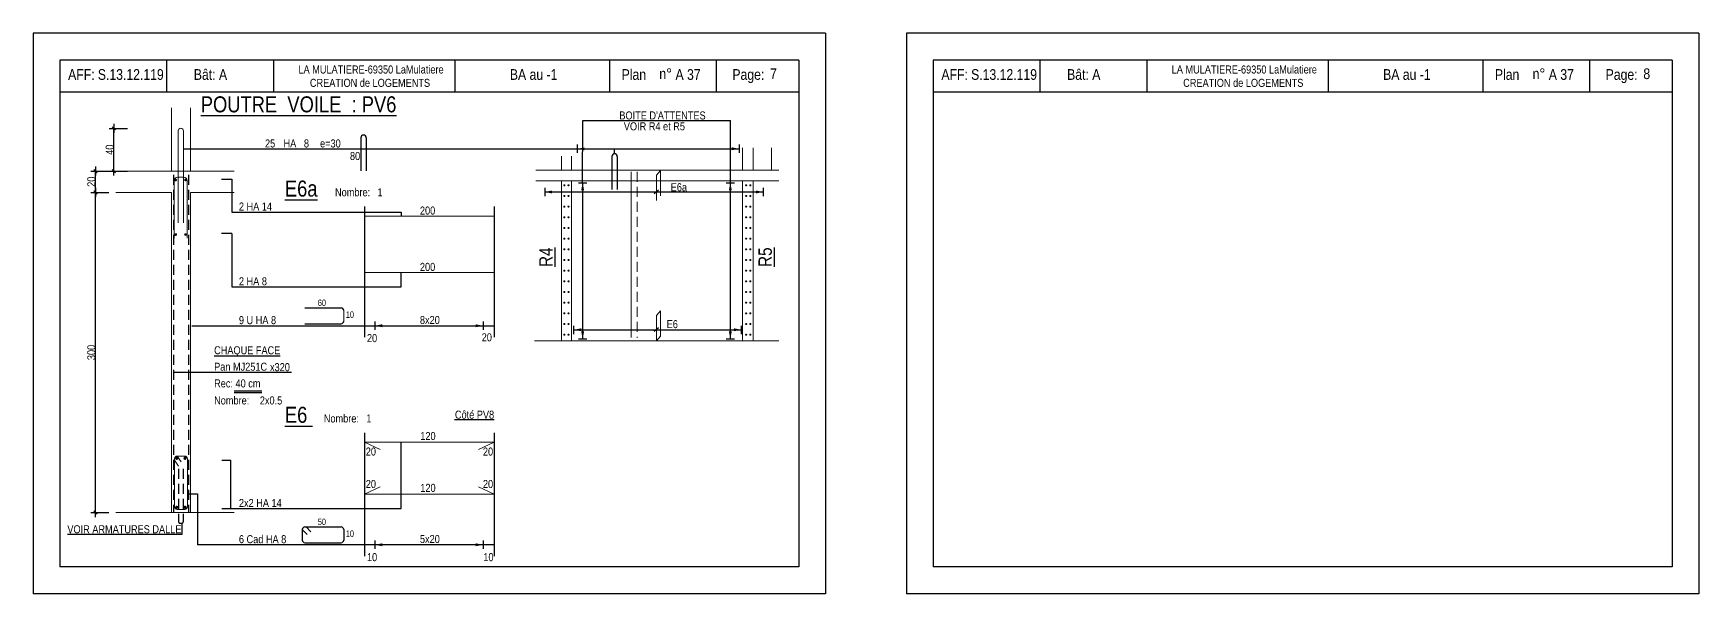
# Model space of a CAD drawing. Header units: metres. Extents: x -9927 to 45032, y -190416 to 12166.
# Drawn here: x 9282 to 12404, y -165593 to -164543 of the extents above; entities that cross this region are included whole.
import ezdxf
from ezdxf.enums import TextEntityAlignment as Align

# ---------------------------------------------------------------- set-up
doc = ezdxf.new("R2010")
doc.units = ezdxf.units.M
doc.header["$PDMODE"] = 65
doc.linetypes.add('CACHE2', pattern=[0.1875, 0.125, -0.0625])
for name, color, linetype in [('01_cote_gen', 4, 'Continuous'), ('01_fenetres', 171, 'Continuous'), ('01_linteaux', 3, 'Continuous'), ('01_murs_coup', 5, 'Continuous'), ('01_sem', 42, 'Continuous'), ('01_texte', 230, 'Continuous'), ('AA_COTES', 2, 'Continuous')]:
    doc.layers.add(name, color=color, linetype=linetype)
doc.styles.add('STYLE2', font='ARIALN.TTF')
doc.dimstyles.new('JB25', dxfattribs={"dimscale": 0.1, "dimtxt": 150, "dimasz": 17, "dimexe": 0.1, "dimexo": 0.1, "dimgap": 0.09, "dimtad": 1, "dimdec": 1, "dimlfac": 0.5, "dimdsep": 46, "dimtxsty": 'STYLE2', "dimblk1": 'BOND_G', "dimblk2": 'BOND_D', "dimsah": 1, "dimcen": 1.5, "dimdle": 0.01, "dimse1": 1, "dimse2": 1, "dimclrd": 4, "dimclre": 2, "dimclrt": 5, "dimadec": 0, "dimazin": 0, "dimtfac": 2.333333, "dimtdec": 1, "dimtix": 1, "dimtmove": 2, "dimatfit": 3, "dimldrblk": 'BOND_G', "dimfxl": 1, "dimtolj": 1, "dimtzin": 0, "dimarcsym": 0})

# ---------------------------------------------------------------- blocks, each defined once
blk = doc.blocks.new('BOND_G')
at = {"layer": 'AA_COTES', "color": 0}
for p, q in [((5, 0), (-5, 0)), ((1.8, 1.8), (-1.8, -1.8)), ((0, -5), (0, 15))]:
    blk.add_line(p, q, dxfattribs=at)
blk = doc.blocks.new('BOND_D')
at = {"layer": 'AA_COTES', "color": 0}
for p, q in [((5, 0), (-5, 0)), ((-1.8, -1.8), (1.8, 1.8)), ((0, 5), (0, -15))]:
    blk.add_line(p, q, dxfattribs=at)
blk = doc.blocks.new('*D1635')
at = {"layer": '01_cote_gen', "color": 4, "lineweight": -2, "ltscale": 0.5, "transparency": 16777216}
blk.add_line((9398.2, -165439.3), (9398.2, -164842.7), dxfattribs=at)
at = {"layer": 'DEFPOINTS', "color": 0, "lineweight": 0, "ltscale": 0.5, "transparency": 16777216}
for p in [(9398.2, -164841), (9436.8, -164841), (9462.2, -165441)]:
    blk.add_point(p, dxfattribs=at)
at = {"layer": '01_cote_gen', "color": 4, "lineweight": -2, "ltscale": 0.5, "transparency": 16777216, "xscale": 1.7, "yscale": 1.7, "zscale": 1.7}
for name, p, rotation in [('BOND_D', (9398.2, -164841), 90), ('BOND_G', (9398.2, -165441), 270)]:
    blk.add_blockref(name, p, dxfattribs=dict(at, rotation=rotation))
at = {"layer": '01_cote_gen', "color": 5, "lineweight": 0, "ltscale": 0.5, "transparency": 16777216, "insert": (9390.6, -165141), "char_height": 15, "attachment_point": 5, "rotation": 90, "style": 'STYLE2'}
blk.add_mtext('\\A1;300', dxfattribs=at)
blk = doc.blocks.new('*D1636')
at = {"layer": '01_cote_gen', "color": 4, "lineweight": -2, "ltscale": 0.5, "transparency": 16777216}
blk.add_line((9398.2, -164839.3), (9398.2, -164802.7), dxfattribs=at)
at = {"layer": 'DEFPOINTS', "color": 0, "lineweight": 0, "ltscale": 0.5, "transparency": 16777216}
for p in [(9398.2, -164801), (9436.8, -164801), (9436.8, -164841)]:
    blk.add_point(p, dxfattribs=at)
at = {"layer": '01_cote_gen', "color": 4, "lineweight": -2, "ltscale": 0.5, "transparency": 16777216, "xscale": 1.7, "yscale": 1.7, "zscale": 1.7}
for name, p, rotation in [('BOND_D', (9398.2, -164801), 90), ('BOND_G', (9398.2, -164841), 270)]:
    blk.add_blockref(name, p, dxfattribs=dict(at, rotation=rotation))
at = {"layer": '01_cote_gen', "color": 5, "lineweight": 0, "ltscale": 0.5, "transparency": 16777216, "insert": (9390.6, -164821), "char_height": 15, "attachment_point": 5, "rotation": 90, "style": 'STYLE2'}
blk.add_mtext('\\A1;20', dxfattribs=at)
blk = doc.blocks.new('*D1637')
at = {"layer": '01_cote_gen', "color": 4, "lineweight": -2, "ltscale": 0.5, "transparency": 16777216}
blk.add_line((9432.7, -164799.3), (9432.7, -164722.7), dxfattribs=at)
at = {"layer": 'DEFPOINTS', "color": 0, "lineweight": 0, "ltscale": 0.5, "transparency": 16777216}
for p in [(9432.7, -164721), (9558.3, -164721), (9501.2, -164801)]:
    blk.add_point(p, dxfattribs=at)
at = {"layer": '01_cote_gen', "color": 4, "lineweight": -2, "ltscale": 0.5, "transparency": 16777216, "xscale": 1.7, "yscale": 1.7, "zscale": 1.7}
for name, p, rotation in [('BOND_D', (9432.7, -164721), 90), ('BOND_G', (9432.7, -164801), 270)]:
    blk.add_blockref(name, p, dxfattribs=dict(at, rotation=rotation))
at = {"layer": '01_cote_gen', "color": 5, "lineweight": 0, "ltscale": 0.5, "transparency": 16777216, "insert": (9425, -164761), "char_height": 15, "attachment_point": 5, "rotation": 90, "style": 'STYLE2'}
blk.add_mtext('\\A1;40', dxfattribs=at)

msp = doc.modelspace()

# ---------------------------------------------------------------- linework, layer by layer
at = {"layer": '01_cote_gen', "color": 5, "linetype": 'Continuous', "lineweight": 0}
msp.add_line((10402.6, -164802.38), (10402.6, -165112.76), dxfattribs=at)
at = {"layer": '01_cote_gen', "color": 5, "linetype": 'CACHE2', "lineweight": 0, "ltscale": 150}
msp.add_line((10413.75, -164802.38), (10413.75, -165113.24), dxfattribs=at)
at = {"layer": '01_cote_gen', "color": 2, "lineweight": 0, "ltscale": 0.5}
msp.add_line((9863.7, -165062.41), (9863.7, -165082.02), dxfattribs=at)
at = {"layer": '01_fenetres', "ltscale": 30}
for p, q in [((9331.8, -164592.94), (9331.8, -165542.94)), ((9331.8, -164592.94), (9331.8, -165542.94)), ((9331.8, -164592.94), (9331.8, -165542.94)), ((10716.8, -164592.94), (9331.8, -164592.94)), ((9531.8, -164592.94), (9531.8, -164652.94)), ((9732.19, -164592.94), (9732.19, -164652.94)), ((10072.36, -164592.94), (10072.36, -164652.94)), ((10362.66, -164652.94), (10362.66, -164592.94)), ((10562.66, -164652.94), (10562.66, -164592.94)), ((10716.8, -164592.94), (10716.8, -165542.94)), ((10968.96, -164592.94), (10968.96, -165542.94)), ((10968.96, -164592.94), (10968.96, -165542.94)), ((10968.96, -164592.94), (10968.96, -165542.94)), ((12353.96, -164592.94), (10968.96, -164592.94)), ((11168.96, -164592.94), (11168.96, -164652.94)), ((11369.35, -164592.94), (11369.35, -164652.94)), ((11709.53, -164592.94), (11709.53, -164652.94)), ((11999.83, -164652.94), (11999.83, -164592.94)), ((12199.83, -164652.94), (12199.83, -164592.94)), ((12353.96, -164592.94), (12353.96, -165542.94)), ((10716.8, -164652.94), (9331.8, -164652.94)), ((12353.96, -164652.94), (10968.96, -164652.94)), ((10716.8, -165542.94), (9331.8, -165542.94)), ((12353.96, -165542.94), (10968.96, -165542.94))]:
    msp.add_line(p, q, dxfattribs=at)
at = {"layer": '01_linteaux', "linetype": 'Continuous'}
for p, q in [((9895.91, -164738.61), (9895.91, -164800.78)), ((9905.91, -164738.61), (9905.91, -164800.78)), ((10366.67, -164773.65), (10366.67, -164835.82)), ((10376.67, -164773.65), (10376.67, -164835.82)), ((9791.11, -165057.41), (9858.7, -165057.41)), ((9791.11, -165087.02), (9858.7, -165087.02)), ((9786.11, -165472.87), (9786.11, -165492.48)), ((9786.11, -165472.87), (9795.12, -165481.86)), ((9791.11, -165467.87), (9858.7, -165467.87)), ((9793.3, -165467.87), (9802.31, -165476.86)), ((9863.7, -165472.87), (9863.7, -165492.48)), ((9791.11, -165497.48), (9858.7, -165497.48))]:
    msp.add_line(p, q, dxfattribs=at)
for centre, start, end in [((9900.91, -164738.61), 0, 180), ((10371.67, -164773.65), 0, 180), ((9858.7, -165062.41), 0, 90), ((9858.7, -165082.02), 270, 0), ((9791.11, -165472.87), 90, 180), ((9858.7, -165472.87), 0, 90), ((9791.11, -165492.48), 180, 270), ((9858.7, -165492.48), 270, 0)]:
    msp.add_arc(centre, 5, start, end, dxfattribs=at)
at = {"layer": '01_murs_coup', "linetype": 'Continuous', "lineweight": 5}
for p, q in [((9540.66, -164682.29), (9540.66, -164800.97)), ((9576.66, -164682.29), (9576.66, -164800.97)), ((9436.76, -164800.97), (9540.66, -164800.97)), ((9540.66, -164800.97), (9658.57, -164800.97)), ((9436.76, -164840.97), (9540.66, -164840.97)), ((9540.66, -164840.97), (9540.66, -165440.97)), ((9576.66, -164840.97), (9576.66, -165440.97)), ((9576.66, -164840.97), (9658.57, -164840.97)), ((9436.76, -165440.97), (9576.66, -165440.97)), ((9576.66, -165440.97), (9658.57, -165440.97))]:
    msp.add_line(p, q, dxfattribs=at)
at = {"layer": '01_sem', "color": 2, "lineweight": 0, "ltscale": 7}
for p, q in [((9553.31, -164725.97), (9553.31, -164898.03)), ((9563.31, -164725.97), (9563.31, -164898.03)), ((10272.17, -164773.22), (10272.17, -164799.31)), ((10290.63, -164773.22), (10290.63, -164799.31)), ((10611.32, -164757.75), (10611.32, -164799.31)), ((10631.32, -164757.75), (10631.32, -164799.31)), ((10665.82, -164757.75), (10665.82, -164799.31)), ((9545.94, -164818.58), (9545.94, -164926.97)), ((9563.94, -164812.58), (9551.94, -164812.58)), ((9569.94, -164818.58), (9569.94, -164926.97)), ((10223.96, -164799.31), (10679.3, -164799.31)), ((10450.03, -164808.91), (10457.31, -164800.2)), ((10450.03, -164855.95), (10450.03, -164808.91)), ((10457.31, -164847.25), (10457.31, -164800.2)), ((10223.96, -164819.31), (10679.3, -164819.31)), ((10272.17, -164819.31), (10272.17, -165119.31)), ((10290.63, -164819.31), (10290.63, -165119.31)), ((10611.32, -164819.31), (10611.32, -165119.31)), ((10631.32, -164819.31), (10631.32, -165119.31)), ((9902.54, -164885.34), (10146.02, -164885.34)), ((9902.54, -164990.93), (10146.02, -164990.93)), ((10450.03, -165071.82), (10457.31, -165063.11)), ((10457.31, -165110.15), (10457.31, -165063.11)), ((10450.03, -165118.86), (10450.03, -165071.82)), ((10221.29, -165119.31), (10679.3, -165119.31)), ((10450.03, -165118.86), (10457.31, -165110.15)), ((9902.54, -165309.21), (10146.02, -165309.21)), ((9902.54, -165309.21), (9931.86, -165322.55)), ((10146.02, -165309.21), (10116.69, -165322.55)), ((9546.66, -165339.97), (9546.66, -165429.97)), ((9546.66, -165342.75), (9554.01, -165353.95)), ((9551.66, -165334.97), (9565.66, -165334.97)), ((9551.66, -165334.97), (9559.01, -165346.17)), ((9570.66, -165339.97), (9570.66, -165429.97)), ((9902.54, -165406.38), (9931.86, -165393.04)), ((9902.54, -165406.38), (10146.02, -165406.38)), ((10146.02, -165406.38), (10116.69, -165393.04)), ((9551.66, -165434.97), (9565.66, -165434.97))]:
    msp.add_line(p, q, dxfattribs=at)
at = {"layer": '01_sem', "color": 2, "lineweight": 0, "ltscale": 7, "flags": 128}
for points, const_width in [([(9548.77, -164816.46, -1), (9548.77, -164818.96, -1)], 2.5), ([(9567.11, -164816.46, 1), (9567.11, -164818.96, 1)], 2.5), ([(10276.49, -164827.68, 1), (10278.49, -164827.68, 1)], 2), ([(10276.49, -164847.68, 1), (10278.49, -164847.68, 1)], 2), ([(10284.2, -164827.68, 1), (10286.2, -164827.68, 1)], 2), ([(10284.2, -164847.68, 1), (10286.2, -164847.68, 1)], 2), ([(10617.17, -164827.68, 1), (10619.17, -164827.68, 1)], 2), ([(10617.17, -164847.68, 1), (10619.17, -164847.68, 1)], 2), ([(10624.89, -164827.68, 1), (10626.89, -164827.68, 1)], 2), ([(10624.89, -164847.68, 1), (10626.89, -164847.68, 1)], 2), ([(10276.49, -164867.68, 1), (10278.49, -164867.68, 1)], 2), ([(10284.2, -164867.68, 1), (10286.2, -164867.68, 1)], 2), ([(10617.17, -164867.68, 1), (10619.17, -164867.68, 1)], 2), ([(10624.89, -164867.68, 1), (10626.89, -164867.68, 1)], 2), ([(10276.49, -164887.68, 1), (10278.49, -164887.68, 1)], 2), ([(10276.49, -164907.68, 1), (10278.49, -164907.68, 1)], 2), ([(10284.2, -164887.68, 1), (10286.2, -164887.68, 1)], 2), ([(10284.2, -164907.68, 1), (10286.2, -164907.68, 1)], 2), ([(10617.17, -164887.68, 1), (10619.17, -164887.68, 1)], 2), ([(10617.17, -164907.68, 1), (10619.17, -164907.68, 1)], 2), ([(10624.89, -164887.68, 1), (10626.89, -164887.68, 1)], 2), ([(10624.89, -164907.68, 1), (10626.89, -164907.68, 1)], 2), ([(9548.77, -164918.73, -1), (9548.77, -164921.23, -1)], 2.5), ([(9567.11, -164918.73, 1), (9567.11, -164921.23, 1)], 2.5), ([(10276.49, -164927.68, 1), (10278.49, -164927.68, 1)], 2), ([(10284.2, -164927.68, 1), (10286.2, -164927.68, 1)], 2), ([(10617.17, -164927.68, 1), (10619.17, -164927.68, 1)], 2), ([(10624.89, -164927.68, 1), (10626.89, -164927.68, 1)], 2), ([(10276.49, -164947.68, 1), (10278.49, -164947.68, 1)], 2), ([(10276.49, -164967.68, 1), (10278.49, -164967.68, 1)], 2), ([(10284.2, -164947.68, 1), (10286.2, -164947.68, 1)], 2), ([(10284.2, -164967.68, 1), (10286.2, -164967.68, 1)], 2), ([(10617.17, -164947.68, 1), (10619.17, -164947.68, 1)], 2), ([(10617.17, -164967.68, 1), (10619.17, -164967.68, 1)], 2), ([(10624.89, -164947.68, 1), (10626.89, -164947.68, 1)], 2), ([(10624.89, -164967.68, 1), (10626.89, -164967.68, 1)], 2), ([(10276.49, -164987.68, 1), (10278.49, -164987.68, 1)], 2), ([(10276.49, -165007.68, 1), (10278.49, -165007.68, 1)], 2), ([(10284.2, -164987.68, 1), (10286.2, -164987.68, 1)], 2), ([(10284.2, -165007.68, 1), (10286.2, -165007.68, 1)], 2), ([(10617.17, -164987.68, 1), (10619.17, -164987.68, 1)], 2), ([(10617.17, -165007.68, 1), (10619.17, -165007.68, 1)], 2), ([(10624.89, -164987.68, 1), (10626.89, -164987.68, 1)], 2), ([(10624.89, -165007.68, 1), (10626.89, -165007.68, 1)], 2), ([(10276.49, -165027.68, 1), (10278.49, -165027.68, 1)], 2), ([(10284.2, -165027.68, 1), (10286.2, -165027.68, 1)], 2), ([(10617.17, -165027.68, 1), (10619.17, -165027.68, 1)], 2), ([(10624.89, -165027.68, 1), (10626.89, -165027.68, 1)], 2), ([(10276.49, -165047.68, 1), (10278.49, -165047.68, 1)], 2), ([(10276.49, -165067.68, 1), (10278.49, -165067.68, 1)], 2), ([(10284.2, -165047.68, 1), (10286.2, -165047.68, 1)], 2), ([(10284.2, -165067.68, 1), (10286.2, -165067.68, 1)], 2), ([(10617.17, -165047.68, 1), (10619.17, -165047.68, 1)], 2), ([(10617.17, -165067.68, 1), (10619.17, -165067.68, 1)], 2), ([(10624.89, -165047.68, 1), (10626.89, -165047.68, 1)], 2), ([(10624.89, -165067.68, 1), (10626.89, -165067.68, 1)], 2), ([(10276.49, -165087.68, 1), (10278.49, -165087.68, 1)], 2), ([(10284.2, -165087.68, 1), (10286.2, -165087.68, 1)], 2), ([(10617.17, -165087.68, 1), (10619.17, -165087.68, 1)], 2), ([(10624.89, -165087.68, 1), (10626.89, -165087.68, 1)], 2), ([(10276.49, -165107.68, 1), (10278.49, -165107.68, 1)], 2), ([(10284.2, -165107.68, 1), (10286.2, -165107.68, 1)], 2), ([(10617.17, -165107.68, 1), (10619.17, -165107.68, 1)], 2), ([(10624.89, -165107.68, 1), (10626.89, -165107.68, 1)], 2), ([(9549.18, -165339.28, 1), (9552.18, -165339.28, 1)], 3), ([(9564.81, -165339.28, 1), (9567.81, -165339.28, 1)], 3), ([(9549.18, -165431.13, 1), (9552.18, -165431.13, 1)], 3), ([(9564.81, -165431.13, 1), (9567.81, -165431.13, 1)], 3)]:
    msp.add_lwpolyline(points, format="xyb", close=True, dxfattribs=dict(at, const_width=const_width))
at = {"layer": '01_sem', "color": 2, "lineweight": 0, "ltscale": 7}
for centre, radius, start, end in [((9558.31, -164725.97), 5, 0, 180), ((9551.94, -164818.58), 6, 90, 180), ((9563.94, -164818.58), 6, 0, 90), ((9551.66, -165339.97), 5, 90, 180), ((9565.66, -165339.97), 5, 0, 90), ((9551.66, -165429.97), 5, 180, 270), ((9565.66, -165429.97), 5, 270, 0)]:
    msp.add_arc(centre, radius, start, end, dxfattribs=at)
at = {"layer": '01_texte', "ltscale": 30}
for p, q in [((9281.8, -164542.94), (9281.8, -165592.94)), ((10766.8, -164542.94), (9281.8, -164542.94)), ((10766.8, -164542.94), (10766.8, -165592.94)), ((10918.96, -164542.94), (10918.96, -165592.94)), ((12403.96, -164542.94), (10918.96, -164542.94)), ((12403.96, -164542.94), (12403.96, -165592.94)), ((10311.49, -164823.22), (10311.73, -164706.32)), ((10311.73, -164706.32), (10588.56, -164706.32)), ((10588.56, -164823.22), (10588.56, -164706.32)), ((10301.24, -164751.4), (10301.24, -164767.04)), ((10301.24, -164751.4), (10301.24, -164767.04)), ((10604.79, -164751.16), (10604.79, -164766.79)), ((9563.31, -164759.22), (10604.79, -164759.22)), ((10371.67, -164768.65), (10371.67, -164759.22)), ((9634.45, -164816.17), (9653.91, -164816.17)), ((9653.91, -164816.17), (9653.91, -164877.9)), ((10240.51, -164832.16), (10240.51, -164847.8)), ((10240.51, -164840.22), (10650.22, -164840.22)), ((10303.67, -164823.22), (10319.31, -164823.22)), ((10311.73, -165115.45), (10311.73, -164823.22)), ((10454.17, -164836.91), (10445.89, -164843.53)), ((10580.5, -164823.22), (10596.14, -164823.22)), ((10588.56, -165115.45), (10588.56, -164823.22)), ((10650.22, -164832.16), (10650.22, -164847.8)), ((9653.91, -164877.9), (9971.55, -164877.9)), ((9902.54, -164867.4), (9902.54, -165112.03)), ((9971.55, -164877.9), (9971.55, -164885.34)), ((10146.02, -164867.4), (10146.02, -165112.03)), ((9653.91, -164918.1), (9634.45, -164918.1)), ((9653.91, -164918.1), (9653.91, -165018.03)), ((9971.55, -165018.03), (9971.55, -164990.93)), ((9653.91, -165018.03), (9971.55, -165018.03)), ((9578.71, -165090.88), (10146.02, -165090.88)), ((9922.25, -165082.82), (9922.25, -165098.46)), ((10124.93, -165082.82), (10124.93, -165098.46)), ((10295.32, -165106.47), (10295.32, -165090.83)), ((10295.32, -165098.41), (10609.32, -165098.41)), ((10454.17, -165095.1), (10445.89, -165101.72)), ((10609.32, -165106.47), (10609.32, -165090.83)), ((10303.67, -165115.45), (10319.31, -165115.45)), ((10580.5, -165115.45), (10596.14, -165115.45)), ((9902.54, -165291.27), (9902.54, -165522.48)), ((9971.55, -165433.48), (9971.55, -165309.21)), ((10146.02, -165291.27), (10146.02, -165522.48)), ((9635.13, -165342.62), (9652.21, -165342.62)), ((9652.21, -165433.48), (9652.21, -165342.62)), ((9570.66, -165405.94), (9589.83, -165405.94)), ((9589.83, -165405.94), (9589.83, -165501.34)), ((9635.13, -165433.48), (9971.55, -165433.48)), ((9559.95, -165461.03), (9559.95, -165482.25)), ((9559.95, -165482.25), (9346.16, -165482.25)), ((10146.02, -165501.34), (9589.83, -165501.34)), ((9922.25, -165493.28), (9922.25, -165508.92)), ((10124.93, -165493.28), (10124.93, -165508.92)), ((10766.8, -165592.94), (9281.8, -165592.94)), ((12403.96, -165592.94), (10918.96, -165592.94))]:
    msp.add_line(p, q, dxfattribs=at)
at = {"layer": '01_texte'}
for p, q in [((10383.86, -164706.32), (10568.4, -164706.32)), ((9765.56, -165178.25), (9544.66, -165178.25)), ((9710.13, -165213.45), (9658.38, -165213.45)), ((9710.13, -165216.76), (9658.38, -165216.76)), ((10071.15, -165266.87), (10145.98, -165266.87))]:
    msp.add_line(p, q, dxfattribs=at)
at = {"layer": '01_texte', "linetype": 'CACHE2', "ltscale": 150}
for p, q in [((9544.66, -164807.84), (9544.66, -165440.97)), ((9572.66, -164807.84), (9572.66, -165440.97)), ((9554.12, -165359.19), (9554.12, -165458.03)), ((9562.95, -165359.19), (9562.95, -165458.03)), ((9557.12, -165461.03), (9559.95, -165461.03))]:
    msp.add_line(p, q, dxfattribs=at)
for centre, start, end in [((9557.12, -165458.03), 180, 270), ((9559.95, -165458.03), 270, 0)]:
    msp.add_arc(centre, 3, start, end, dxfattribs=at)
at = {"layer": '01_texte', "ltscale": 30}
for points in [[(10604.79, -164759.22), (10590.97, -164756.46), (10590.97, -164759.22)], [(10301.24, -164759.46), (10315.06, -164756.7), (10315.06, -164759.46)], [(10301.24, -164759.46), (10315.06, -164756.7), (10315.06, -164759.46)], [(10301.24, -164759.46), (10315.06, -164762.21), (10315.06, -164759.46)], [(10301.24, -164759.46), (10315.06, -164762.21), (10315.06, -164759.46)], [(10604.79, -164759.22), (10590.97, -164761.97), (10590.97, -164759.22)], [(10240.51, -164840.22), (10254.05, -164837.46), (10254.05, -164840.22)], [(10240.51, -164840.22), (10254.05, -164842.97), (10254.05, -164840.22)], [(10311.73, -164823.22), (10308.97, -164837.05), (10311.73, -164837.05)], [(10311.73, -164823.22), (10314.48, -164837.05), (10311.73, -164837.05)], [(10588.56, -164823.22), (10585.8, -164837.05), (10588.56, -164837.05)], [(10588.56, -164823.22), (10591.31, -164837.05), (10588.56, -164837.05)], [(10650.22, -164840.22), (10636.39, -164837.46), (10636.39, -164840.22)], [(10650.22, -164840.22), (10636.39, -164842.97), (10636.39, -164840.22)], [(9922.25, -165090.88), (9936.07, -165088.13), (9936.07, -165090.88)], [(9922.25, -165090.88), (9936.07, -165093.64), (9936.07, -165090.88)], [(10124.93, -165090.88), (10111.1, -165088.13), (10111.1, -165090.88)], [(10124.93, -165090.88), (10111.1, -165093.64), (10111.1, -165090.88)], [(10295.32, -165098.41), (10309.14, -165095.65), (10309.14, -165098.41)], [(10295.32, -165098.41), (10309.14, -165101.16), (10309.14, -165098.41)], [(10609.32, -165098.41), (10595.5, -165095.65), (10595.5, -165098.41)], [(10609.32, -165098.41), (10595.5, -165101.16), (10595.5, -165098.41)], [(10311.73, -165115.45), (10308.97, -165101.63), (10311.73, -165101.63)], [(10311.73, -165115.45), (10314.48, -165101.63), (10311.73, -165101.63)], [(10588.56, -165115.45), (10585.8, -165101.63), (10588.56, -165101.63)], [(10588.56, -165115.45), (10591.31, -165101.63), (10588.56, -165101.63)], [(9922.25, -165501.34), (9936.07, -165498.58), (9936.07, -165501.34)], [(9922.25, -165501.34), (9936.07, -165504.09), (9936.07, -165501.34)], [(10124.93, -165501.34), (10111.1, -165498.58), (10111.1, -165501.34)], [(10124.93, -165501.34), (10111.1, -165504.09), (10111.1, -165501.34)]]:
    msp.add_solid(points, dxfattribs=at)

# ---------------------------------------------------------------- texts
at = {"layer": '01_texte', "style": 'STYLE2'}
for s, height, p in [('AFF:', 20, (9347.09, -164630.1)), ('S.13.12.119', 20, (9402.76, -164630.1)), ('Bât: A', 20, (9582.73, -164630.1)), ('LA MULATIERE-69350 LaMulatiere', 15, (9778.89, -164618.23)), ('CREATION de LOGEMENTS', 15, (9800.37, -164643.23)), ('BA au -1', 20, (10175.19, -164630.1)), ('Plan', 20, (10384.71, -164630.1)), ('n%%D', 20, (10455.39, -164628.65)), ('A 37', 20, (10485.74, -164630.1)), ('Page:', 20, (10592.38, -164630.1)), ('7', 20, (10663.06, -164628.65)), ('AFF:', 20, (10984.25, -164630.1)), ('S.13.12.119', 20, (11039.92, -164630.1)), ('Bât: A', 20, (11219.9, -164630.1)), ('LA MULATIERE-69350 LaMulatiere', 15, (11416.05, -164618.23)), ('CREATION de LOGEMENTS', 15, (11437.53, -164643.23)), ('BA au -1', 20, (11812.35, -164630.1)), ('Plan', 20, (12021.87, -164630.1)), ('n%%D', 20, (12092.56, -164628.65)), ('A 37', 20, (12122.9, -164630.1)), ('Page:', 20, (12229.54, -164630.1)), ('8', 20, (12300.23, -164628.65)), ('HA', 15, (9750.93, -164756.76)), ('8', 15, (9789.1, -164756.76)), ('80', 15, (9875.46, -164780.27)), ('%%UE6a', 30, (9753.47, -164848.89)), ('Nombre:', 15, (9847.44, -164848.26)), ('1', 15, (9927.06, -164848.26)), ('E6a', 15, (10476.78, -164838.86)), ('2 HA 14', 15, (9667.26, -164874.95)), ('200', 15, (10006.63, -164882.55)), ('200', 15, (10006.63, -164988.14)), ('2 HA 8', 15, (9667.26, -165015.07)), ('60', 12, (9815.17, -165053.86)), ('10', 12, (9867.68, -165076.07)), ('9 U HA 8', 15, (9667.26, -165087.93)), ('8x20', 15, (10006.63, -165087.59)), ('E6', 15, (10469.2, -165095.42)), ('%%UCHAQUE FACE', 15, (9620.8, -165144.37)), ('20', 15, (9907.31, -165121.53)), ('20', 15, (10122.45, -165120.05)), ('Pan MJ251C', 15, (9620.8, -165175.15)), ('x320', 15, (9725.54, -165175.95)), ('Rec: 40 cm', 15, (9620.8, -165206.43)), ('Nombre:', 15, (9620.8, -165238.34)), (' 2x0.5', 15, (9701.65, -165238.34)), ('%%UE6 ', 30, (9753.47, -165272.76)), ('Nombre:', 15, (9826.43, -165272.12)), ('1', 15, (9906.06, -165272.12)), ('120', 15, (10007.37, -165305.01)), ('20', 15, (9905.11, -165334.12)), ('20', 15, (10124.7, -165334.12)), ('20', 15, (9905.11, -165394.95)), ('20', 15, (10124.7, -165394.95)), ('120', 15, (10007.37, -165402.18)), ('2x2 HA 14', 15, (9667.26, -165430.52)), ('VOIR ARMATURES DALLE', 15, (9345.63, -165479.74)), ('50', 12, (9815.17, -165464.32)), ('10', 12, (9867.68, -165486.53)), ('6 Cad HA 8', 15, (9667.26, -165498.38)), ('5x20', 15, (10006.63, -165498.04)), ('10', 15, (9907.31, -165531.99)), ('10', 15, (10125.5, -165531.99))]:
    msp.add_text(s, height=height, dxfattribs=at).set_placement(p)
msp.add_text('%%UPOUTRE  VOILE  : PV6', height=30, dxfattribs=at).set_placement((9779.14, -164676), align=Align.MIDDLE)
for s, p in [("BOITE D'ATTENTES", (10542.25, -164704.3)), ('VOIR R4 et R5', (10503.45, -164724.69)), ('25', (9735.27, -164756.76)), ('Côté PV8', (10145.77, -165264.99))]:
    msp.add_text(s, height=15, dxfattribs=at).set_placement(p, align=Align.RIGHT)
msp.add_text('e=30', height=15, dxfattribs=at).set_placement((9838.76, -164756.76), align=Align.CENTER)
for s, p in [('%%UR4', (10255.36, -164980.74)), ('%%UR5', (10666.28, -164980.74))]:
    msp.add_text(s, height=25, rotation=90, dxfattribs=at).set_placement(p)

# ---------------------------------------------------------------- dimensions: what is measured, and where the dimension line sits
at = {"layer": '01_cote_gen', "color": 2, "lineweight": 0, "ltscale": 0.5}
for base, p1, p2, picture, middle in [((9432.71, -164720.97), (9501.17, -164800.97), (9558.31, -164720.97), '*D1637', (9425.04, -164760.97)), ((9398.22, -164800.97), (9436.76, -164840.97), (9436.76, -164800.97), '*D1636', (9390.55, -164820.97)), ((9398.22, -164840.97), (9462.24, -165440.97), (9436.76, -164840.97), '*D1635', (9390.55, -165140.97))]:
    dim = msp.add_linear_dim(base=base, p1=p1, p2=p2, angle=90, dimstyle='JB25', dxfattribs=at)
    dim.commit()
    dim.dimension.update_dxf_attribs({"geometry": picture, "text_midpoint": middle})

doc.saveas('drawing.dxf')
